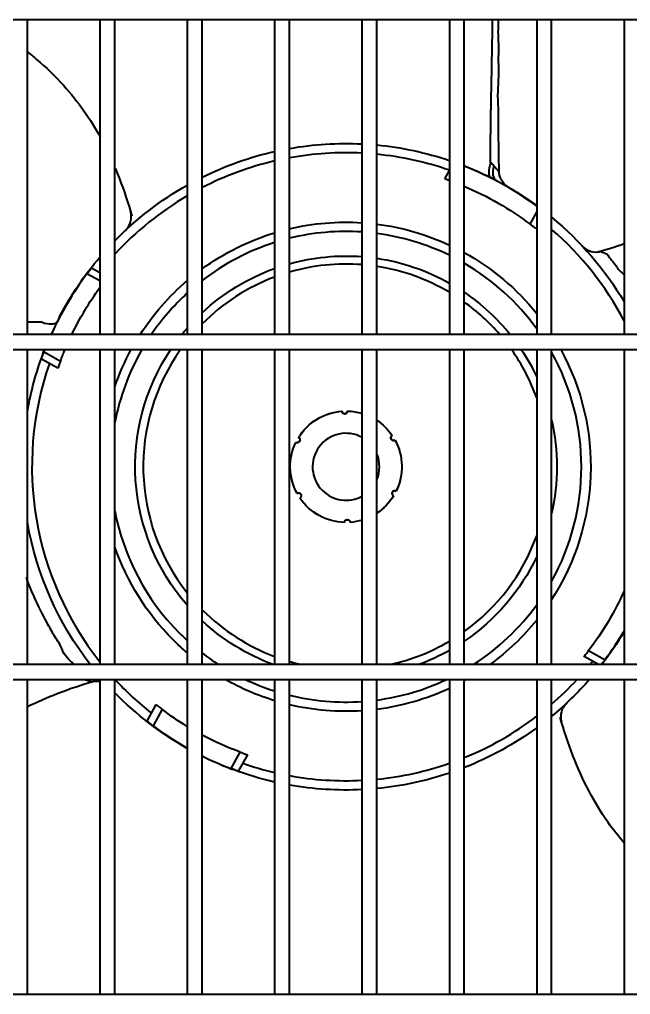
# Model space of a CAD drawing. Extents: x 58467 to 79089, y -33726 to -17391.
# Drawn here: x 72359.18 to 72375.61, y -19846.07 to -19819.84 of the extents above; entities that cross this region are included whole.
import ezdxf

# ---------------------------------------------------------------- set-up
doc = ezdxf.new("R2010")
doc.units = 0
doc.header["$LTSCALE"] = 100
doc.layers.add('+ENTE-ST-DOSEME USTU KONDDRENAJ', color=110, linetype='DOSEMEUSTUKONDENSDRENAJ_LINE', lineweight=40)
doc.linetypes.add('DOSEMEUSTUKONDENSDRENAJ_LINE', pattern='A,300,-40,["CD",Standard,S=15,R=0,X=-35,Y=-7.5],0', length=340)

# ---------------------------------------------------------------- blocks, each defined once
blk = doc.blocks.new('MAGAZA')
at = {"color": 3}
for p, q in [((54065.854, -32520.918, -3.539), (54184.216, -32520.918, -3.539)), ((54147.199, -32529.398, -3.539), (54147.199, -32520.919, -3.539)), ((54149.149, -32520.919, -3.539), (54149.149, -32529.398, -3.539)), ((54149.548, -32529.398, -3.539), (54149.548, -32520.919, -3.539)), ((54151.498, -32520.919, -3.539), (54151.498, -32529.398, -3.539)), ((54151.898, -32529.398, -3.539), (54151.898, -32520.919, -3.539)), ((54153.848, -32520.919, -3.539), (54153.848, -32529.398, -3.539)), ((54154.248, -32529.398, -3.539), (54154.248, -32520.919, -3.539)), ((54156.197, -32520.919, -3.539), (54156.197, -32529.398, -3.539)), ((54156.597, -32529.398, -3.539), (54156.597, -32520.919, -3.539)), ((54158.547, -32520.919, -3.539), (54158.547, -32529.398, -3.539)), ((54158.947, -32529.398, -3.539), (54158.947, -32520.919, -3.539)), ((54160.897, -32520.919, -3.539), (54160.897, -32529.398, -3.539)), ((54161.297, -32529.398, -3.539), (54161.297, -32520.919, -3.539)), ((54163.246, -32520.919, -3.539), (54163.246, -32529.398, -3.539)), ((54158.422, -32525.204, -3.539), (54158.547, -32524.977, -3.539)), ((54160.717, -32526.426, -3.539), (54160.897, -32526.099, -3.539)), ((54149.833, -32526.594, -3.539), (54149.852, -32526.576, -3.539)), ((54160.897, -32526.514, -3.539), (54160.877, -32526.551, -3.539)), ((54162.135, -32527.026, -3.539), (54162.145, -32527.037, -3.539)), ((54149.149, -32527.953, -3.539), (54148.798, -32527.761, -3.539)), ((54148.921, -32527.6, -3.539), (54149.149, -32527.725, -3.539)), ((54184.216, -32529.397, -3.539), (54065.854, -32529.397, -3.539)), ((54065.854, -32529.797, -3.539), (54184.216, -32529.797, -3.539)), ((54147.199, -32538.275, -3.539), (54147.199, -32529.798, -3.539)), ((54147.644, -32529.864, -3.539), (54148.087, -32530.108, -3.539)), ((54149.149, -32529.798, -3.539), (54149.149, -32538.275, -3.539)), ((54149.548, -32538.275, -3.539), (54149.548, -32529.798, -3.539)), ((54151.498, -32529.798, -3.539), (54151.498, -32538.275, -3.539)), ((54151.898, -32538.275, -3.539), (54151.898, -32529.798, -3.539)), ((54153.848, -32529.798, -3.539), (54153.848, -32538.275, -3.539)), ((54154.248, -32538.275, -3.539), (54154.248, -32529.798, -3.539)), ((54156.197, -32529.798, -3.539), (54156.197, -32538.275, -3.539)), ((54156.597, -32538.275, -3.539), (54156.597, -32529.798, -3.539)), ((54158.547, -32529.798, -3.539), (54158.547, -32538.275, -3.539)), ((54158.947, -32538.275, -3.539), (54158.947, -32529.798, -3.539)), ((54160.897, -32529.798, -3.539), (54160.897, -32538.275, -3.539)), ((54161.297, -32538.275, -3.539), (54161.297, -32529.798, -3.539)), ((54163.246, -32529.798, -3.539), (54163.246, -32538.275, -3.539)), ((54148.019, -32530.298, -3.539), (54147.574, -32530.054, -3.539)), ((54162.294, -32537.902, -3.539), (54162.737, -32538.145, -3.539)), ((54162.56, -32538.276, -3.539), (54162.17, -32538.062, -3.539)), ((54184.216, -32538.276, -3.539), (54065.854, -32538.276, -3.539)), ((54065.854, -32538.676, -3.539), (54184.216, -32538.676, -3.539)), ((54147.199, -32547.154, -3.539), (54147.199, -32538.675, -3.539)), ((54149.149, -32538.675, -3.539), (54149.149, -32547.154, -3.539)), ((54149.548, -32547.154, -3.539), (54149.548, -32538.675, -3.539)), ((54151.498, -32538.675, -3.539), (54151.498, -32547.154, -3.539)), ((54151.898, -32547.154, -3.539), (54151.898, -32538.675, -3.539)), ((54153.848, -32538.675, -3.539), (54153.848, -32547.154, -3.539)), ((54154.248, -32547.154, -3.539), (54154.248, -32538.675, -3.539)), ((54156.197, -32538.675, -3.539), (54156.197, -32547.154, -3.539)), ((54156.597, -32547.154, -3.539), (54156.597, -32538.675, -3.539)), ((54158.547, -32538.675, -3.539), (54158.547, -32547.154, -3.539)), ((54158.947, -32547.154, -3.539), (54158.947, -32538.675, -3.539)), ((54160.897, -32538.675, -3.539), (54160.897, -32547.154, -3.539)), ((54161.297, -32547.154, -3.539), (54161.297, -32538.675, -3.539)), ((54163.246, -32538.675, -3.539), (54163.246, -32547.154, -3.539)), ((54161.703, -32539.312, -3.539), (54161.684, -32539.33, -3.539)), ((54150.415, -32539.8, -3.539), (54150.659, -32539.355, -3.539)), ((54150.819, -32539.479, -3.539), (54150.576, -32539.922, -3.539)), ((54151.399, -32540.475, -3.539), (54151.398, -32540.474, -3.539)), ((54152.679, -32541.077, -3.539), (54152.923, -32540.633, -3.539)), ((54153.113, -32540.701, -3.539), (54152.869, -32541.146, -3.539)), ((54184.216, -32547.154, -3.539), (54065.854, -32547.154, -3.539))]:
    blk.add_line(p, q, dxfattribs=at)
at = {"color": 3, "extrusion": (0, 0, -1)}
for centre, radius, start, end in [((-54155.768, -32532.953, 3.539), 8.699, 79.9351, 92.8298), ((-54155.768, -32532.953, 3.539), 8.699, 95.4718, 108.6329), ((-54155.768, -32532.953, 3.539), 8.699, 63.5863, 77.2478), ((-54155.768, -32532.953, 3.539), 8.699, 44.3587, 60.6054), ((-54155.768, -32532.953, 3.539), 8.191, 112.8394, 127.1733), ((-54155.768, -32532.953, 3.539), 8.699, 117.6697, 126.1312), ((-54155.768, -32532.953, 3.539), 6.582, 76.6463, 93.7406), ((-54155.768, -32532.953, 3.539), 6.582, 97.2394, 114.975), ((-54155.768, -32532.953, 3.539), 8.699, 129.4651, 149.2876), ((-54155.768, -32532.953, 3.539), 6.582, 53.9887, 73.035), ((-54155.768, -32532.953, 3.539), 5.671, 74.4525, 94.3425), ((-54155.768, -32532.953, 3.539), 6.582, 118.8787, 141.1875), ((-54155.768, -32532.953, 3.539), 8.699, 27.6697, 40.4519), ((-54155.768, -32532.953, 3.539), 5.671, 98.4094, 119.34), ((-54155.768, -32532.953, 3.539), 5.671, 46.9687, 70.2112), ((-54155.768, -32532.953, 3.539), 6.582, 32.6925, 49.5563), ((-54155.768, -32532.953, 3.539), 8.191, 25.7297, 36.0841), ((-54155.768, -32532.953, 3.539), 5.671, 124.0931, 141.1706), ((-54155.768, -32532.953, 3.539), 5.671, 38.8237, 41.1581), ((-54155.768, -32532.953, 3.539), 8.191, 20.3267, 22.6623), ((-54155.768, -32532.953, 3.539), 6.582, 19.1081, 28.6481), ((-54155.768, -32532.953, 3.539), 5.671, 318.8306, 33.8063), ((-54155.768, -32532.953, 3.539), 5.671, 146.1881, 154.7325), ((-54155.768, -32532.953, 3.539), 6.582, 151.3463, 212.8556), ((-54155.768, -32532.953, 3.539), 8.699, 9.905, 20.4357), ((-54155.768, -32532.953, 3.539), 1.5, 31.5149, 85.7851), ((-54155.768, -32532.953, 3.539), 1.5, 31.6151, 85.8849), ((-54155.735, -32531.453, 3.539), 0.075, 180.1825, 357.3175), ((-54155.768, -32532.953, 3.539), 1.5, 91.5149, 106.647), ((-54155.768, -32532.953, 3.539), 1.5, 91.6151, 106.6471), ((-54155.768, -32532.953, 3.539), 1.5, 123.5817, 145.8849), ((-54155.768, -32532.953, 3.539), 1.5, 123.5818, 145.7851), ((-54155.768, -32532.953, 3.539), 5.671, 167.13, 192.8588), ((-54154.453, -32532.231, 3.539), 0.075, 120.1825, 297.3175), ((-54157.05, -32532.175, 3.539), 0.075, 240.1825, 57.3175), ((-54155.768, -32532.953, 3.539), 1.5, 331.5149, 25.7851), ((-54155.768, -32532.953, 3.539), 1.5, 331.6151, 25.8849), ((-54155.768, -32532.953, 3.539), 1.5, 151.5149, 205.7863), ((-54155.768, -32532.953, 3.539), 1.5, 151.6151, 205.8849), ((-54154.486, -32533.731, 3.539), 0.075, 60.1825, 237.3175), ((-54155.768, -32532.953, 3.539), 1.5, 271.6151, 325.8849), ((-54155.768, -32532.953, 3.539), 1.5, 271.5149, 325.7851), ((-54155.768, -32532.953, 3.539), 1.5, 211.5137, 236.4184), ((-54155.768, -32532.953, 3.539), 1.5, 211.6151, 236.419), ((-54157.083, -32533.674, 3.539), 0.075, 300.1825, 117.3175), ((-54155.768, -32532.953, 3.539), 8.699, 322.2719, 350.0942), ((-54155.801, -32534.452, 3.539), 0.075, 0.1825, 177.3175), ((-54155.768, -32532.953, 3.539), 1.5, 253.3536, 265.8849), ((-54155.768, -32532.953, 3.539), 1.5, 253.3536, 265.7851), ((-54155.768, -32532.953, 3.539), 6.582, 315, 340.8806), ((-54155.768, -32532.953, 3.539), 5.671, 205.2562, 235.8956), ((-54155.768, -32532.953, 3.539), 8.191, 204.0687, 217.1733), ((-54155.768, -32532.953, 3.539), 5.671, 290.1825, 313.02), ((-54155.768, -32532.953, 3.539), 6.582, 218.8013, 233.9606), ((-54155.768, -32532.953, 3.539), 8.699, 210.7139, 217.7283), ((-54155.768, -32532.953, 3.539), 6.582, 310.4325, 315), ((-54155.768, -32532.953, 3.539), 5.671, 240.6487, 249.8006), ((-54155.768, -32532.953, 3.539), 6.582, 286.9538, 299.5988), ((-54155.768, -32532.953, 3.539), 6.582, 240.3844, 241.11), ((-54155.768, -32532.953, 3.539), 8.699, 221.1398, 230.5364), ((-54155.768, -32532.953, 3.539), 8.699, 299.3961, 315.6416), ((-54155.768, -32532.953, 3.539), 6.582, 245.0137, 262.7494), ((-54155.768, -32532.953, 3.539), 8.191, 301.4183, 307.1733), ((-54155.768, -32532.953, 3.539), 6.582, 266.2481, 283.3425), ((-54155.768, -32532.953, 3.539), 8.699, 233.8703, 248.5638), ((-54155.768, -32532.953, 3.539), 8.191, 290.3267, 298.1938), ((-54155.768, -32532.953, 3.539), 8.699, 282.7514, 290.4357), ((-54155.768, -32532.953, 3.539), 8.699, 251.3663, 264.5273), ((-54155.768, -32532.953, 3.539), 8.699, 267.1681, 280.0628)]:
    blk.add_arc(centre, radius, start, end, dxfattribs=at)
at = {"color": 3}
for radius, start, end in [(8.449, 87.0854, 100.3653), (8.449, 70.7868, 84.3659), (8.449, 103.1359, 117.2591), (8.691, 53.8334, 68.5429), (8.449, 120.3544, 137.4022), (6.332, 86.1131, 103.8938), (6.332, 63.9675, 82.4738), (8.449, 27.7268, 49.1255), (6.332, 107.6513, 127.6706), (5.455, 85.4831, 106.1831), (6.332, 35.91, 59.8669), (8.691, 143.3149, 155.8496), (5.455, 59.3719, 81.2531), (5.455, 110.61, 135.1912), (6.332, 132.4013, 145.8394), (5.455, 40.6856, 54.3544), (6.332, 150.1088, 169.1663), (5.455, 144.6525, 218.4862), (5.455, 19.9069, 35.3531), (6.332, 330.8231, 29.1769), (8.449, 160.7868, 218.4201), (0.9, 61.4868, 225), (0.9, 337.2019, 22.7981), (0.9, 225, 298.513), (6.332, 190.8338, 225), (5.455, 305.6456, 340.0931), (6.332, 302.7938, 324.09), (5.455, 225, 249.39), (6.332, 225, 227.5988), (8.691, 323.3149, 329.3716), (5.455, 282.6281, 300.6282), (6.332, 232.3294, 237.2006), (5.455, 253.8169, 257.3662), (8.449, 320.9474, 321.7132), (8.449, 222.6368, 231.7132), (6.332, 244.6538, 252.3488), (6.332, 277.5263, 295.3407), (8.449, 310.8737, 317.3624), (6.332, 256.1063, 273.8869), (8.449, 292.1036, 307.3772), (8.691, 233.3149, 240.576), (8.691, 243.5604, 249.1851), (8.449, 250.7868, 256.8654), (8.449, 275.6354, 289.2045), (8.449, 259.636, 272.9158)]:
    blk.add_arc((54155.768, -32532.953, -3.539), radius, start, end, dxfattribs=at)
at = {"color": 3, "extrusion": (5.89787e-06, 5.50525e-06, 1)}
blk.add_arc((54149.49, -32526.229, -3.401), 0.5, 313.0877, 16.4735, dxfattribs=at)
at = {"color": 3, "extrusion": (5.03151e-06, -5.39034e-06, 1)}
blk.add_arc((54162.491, -32526.675, -3.093), 0.5, 223.0877, 286.4677, dxfattribs=at)
at = {"color": 3, "extrusion": (-5.25028e-06, 5.62471e-06, 1)}
blk.add_arc((54149.044, -32539.23, -4.005), 0.5, 77.9694, 106.4725, dxfattribs=at)
at = {"color": 3, "extrusion": (-6.04419e-06, -5.64183e-06, 1)}
blk.add_arc((54162.045, -32539.676, -3.681), 0.5, 133.0877, 196.4734, dxfattribs=at)
at = {"color": 3}
for centre, major_axis, ratio, start_param, end_param in [((54160.039, -32524.806, -3.539), (0.232, 0.443), 0.512974, 1.938544, 3.141593), ((54147.148, -32529.741, -3.539), (0.468, -0.175), 0.588101, 0, 0.392495)]:
    blk.add_ellipse(centre, major_axis=major_axis, ratio=ratio, start_param=start_param, end_param=end_param, dxfattribs=at)
for points, knots in [([(54159.657, -32524.765, -3.539), (54159.657, -32524.749, -3.539), (54159.657, -32524.708, -3.539), (54159.656, -32524.623, -3.539), (54159.656, -32524.531, -3.539), (54159.656, -32524.437, -3.539), (54159.656, -32524.354, -3.539), (54159.656, -32524.272, -3.539), (54159.657, -32524.176, -3.539), (54159.658, -32524.076, -3.539), (54159.659, -32523.965, -3.539), (54159.66, -32523.866, -3.539), (54159.661, -32523.759, -3.539), (54159.663, -32523.66, -3.539), (54159.665, -32523.559, -3.539), (54159.666, -32523.443, -3.539), (54159.668, -32523.341, -3.539), (54159.67, -32523.225, -3.539), (54159.672, -32523.107, -3.539), (54159.674, -32522.988, -3.539), (54159.676, -32522.883, -3.539), (54159.679, -32522.775, -3.539), (54159.681, -32522.652, -3.539), (54159.683, -32522.524, -3.539), (54159.686, -32522.399, -3.539), (54159.689, -32522.273, -3.539), (54159.691, -32522.148, -3.539), (54159.693, -32522.023, -3.539), (54159.695, -32521.899, -3.539), (54159.698, -32521.774, -3.539), (54159.7, -32521.649, -3.539), (54159.702, -32521.523, -3.539), (54159.704, -32521.396, -3.539), (54159.706, -32521.253, -3.539), (54159.708, -32521.124, -3.539), (54159.71, -32521.001, -3.539), (54159.711, -32520.943, -3.539), (54159.711, -32520.918, -3.539)], [0, 0, 0, 0, 0.014596, 0.03792, 0.072906, 0.09623, 0.119554, 0.142878, 0.166202, 0.201188, 0.224512, 0.259498, 0.282822, 0.306146, 0.341132, 0.364456, 0.399442, 0.422766, 0.457752, 0.492738, 0.516062, 0.539386, 0.574372, 0.609358, 0.632682, 0.667668, 0.702654, 0.725978, 0.760964, 0.79595, 0.819274, 0.85426, 0.889246, 0.91257, 0.959218, 0.982542, 1, 1, 1, 1]), ([(54159.894, -32525.132, -3.539), (54159.887, -32524.936, -3.539), (54159.876, -32524.54, -3.539), (54159.873, -32524.118, -3.539), (54159.872, -32523.832, -3.539), (54159.873, -32523.709, -3.539), (54159.871, -32523.578, -3.539), (54159.874, -32523.47, -3.539), (54159.873, -32523.368, -3.539), (54159.866, -32523.206, -3.539), (54159.849, -32523.023, -3.539), (54159.865, -32522.742, -3.539), (54159.881, -32522.357, -3.539), (54159.87, -32522.047, -3.539), (54159.875, -32521.801, -3.539), (54159.878, -32521.675, -3.539), (54159.876, -32521.493, -3.539), (54159.858, -32521.297, -3.539), (54159.87, -32521.063, -3.539), (54159.873, -32520.951, -3.539), (54159.874, -32520.917, -3.539)], [0, 0, 0, 0, 0.133514, 0.270433, 0.286934, 0.326862, 0.357504, 0.38702, 0.40567, 0.425383, 0.498549, 0.559198, 0.624297, 0.752478, 0.802637, 0.822176, 0.83997, 0.924593, 0.976886, 1, 1, 1, 1]), ([(54147.204, -32521.794, -3.539), (54147.286, -32521.857, -3.539), (54147.625, -32522.133, -3.539), (54148.153, -32522.643, -3.539), (54148.719, -32523.352, -3.539), (54149.022, -32523.839, -3.539), (54149.156, -32524.081, -3.539)], [0, 0, 0, 0, 0.103677, 0.436935, 0.728671, 1, 1, 1, 1]), ([(54159.653, -32525.172, -3.539), (54159.633, -32525.162, -3.539), (54159.613, -32525.153, -3.539), (54159.496, -32525.099, -3.539), (54159.399, -32525.055, -3.539), (54159.215, -32524.974, -3.539), (54159.129, -32524.935, -3.539), (54159.011, -32524.885, -3.539), (54158.979, -32524.871, -3.539), (54158.947, -32524.858, -3.539)], [0, 0, 0, 0, 0.087898, 0.087898, 0.500484, 0.500484, 0.864594, 0.864594, 1, 1, 1, 1]), ([(54159.654, -32524.778, -3.539), (54159.625, -32524.869, -3.539), (54159.61, -32524.955, -3.539), (54159.609, -32525.094, -3.539), (54159.625, -32525.146, -3.539), (54159.653, -32525.172, -3.539)], [0, 0, 0, 0, 0.5, 0.5, 1, 1, 1, 1]), ([(54159.657, -32524.765, -3.539), (54159.657, -32524.765, -3.539), (54159.657, -32524.765, -3.539), (54159.688, -32524.794, -3.539), (54159.717, -32524.824, -3.539), (54159.744, -32524.854, -3.539)], [0, 0, 0, 0, 0.000046, 0.000046, 1, 1, 1, 1]), ([(54159.744, -32524.854, -3.539), (54159.791, -32524.906, -3.539), (54159.835, -32524.957, -3.539), (54159.878, -32525.013, -3.539), (54159.888, -32525.023, -3.539), (54159.89, -32525.02, -3.539)], [0, 0, 0, 0, 0.677972, 0.677972, 1, 1, 1, 1]), ([(54149.559, -32524.919, -3.539), (54149.595, -32525.006, -3.539), (54149.765, -32525.428, -3.539), (54149.91, -32525.86, -3.539), (54150.006, -32526.211, -3.539)], [0, 0, 0, 0, 0.208433, 1, 1, 1, 1]), ([(54160.09, -32525.394, -3.539), (54160.054, -32525.369, -3.539), (54159.983, -32525.307, -3.539), (54159.915, -32525.174, -3.539), (54159.88, -32525.066, -3.539), (54159.889, -32525.01, -3.539), (54159.889, -32525.009, -3.539)], [0, 0, 0, 0, 0.282713, 0.623797, 0.98945, 1, 1, 1, 1]), ([(54158.547, -32525.248, -3.539), (54158.528, -32525.241, -3.539), (54158.509, -32525.235, -3.539), (54158.476, -32525.223, -3.539), (54158.462, -32525.218, -3.539), (54158.439, -32525.21, -3.539), (54158.431, -32525.207, -3.539), (54158.424, -32525.205, -3.539), (54158.422, -32525.204, -3.539), (54158.422, -32525.204, -3.539)], [0, 0, 0, 0, 0.272273, 0.272273, 0.55574, 0.55574, 0.835863, 0.835863, 1, 1, 1, 1]), ([(54160.877, -32526.551, -3.539), (54160.877, -32526.551, -3.539), (54160.874, -32526.548, -3.539), (54160.862, -32526.539, -3.539), (54160.854, -32526.532, -3.539), (54160.832, -32526.515, -3.539), (54160.818, -32526.505, -3.539), (54160.788, -32526.481, -3.539), (54160.772, -32526.468, -3.539), (54160.742, -32526.446, -3.539), (54160.729, -32526.436, -3.539), (54160.717, -32526.426, -3.539)], [0, 0, 0, 0, 0.211356, 0.211356, 0.422617, 0.422617, 0.635365, 0.635365, 0.851032, 0.851032, 1, 1, 1, 1]), ([(54162.627, -32527.161, -3.539), (54162.627, -32527.164, -3.539), (54162.631, -32527.167, -3.539), (54162.65, -32527.175, -3.539), (54162.667, -32527.179, -3.539), (54162.717, -32527.194, -3.539), (54162.752, -32527.206, -3.539), (54162.812, -32527.249, -3.539), (54162.826, -32527.282, -3.539), (54162.864, -32527.338, -3.539), (54162.885, -32527.364, -3.539), (54162.953, -32527.441, -3.539), (54162.995, -32527.496, -3.539), (54163.052, -32527.578, -3.539), (54163.068, -32527.607, -3.539), (54163.108, -32527.66, -3.539), (54163.134, -32527.683, -3.539), (54163.191, -32527.73, -3.539), (54163.219, -32527.756, -3.539), (54163.245, -32527.783, -3.539)], [0, 0, 0, 0, 0.041274, 0.041274, 0.097669, 0.097669, 0.210461, 0.210461, 0.323252, 0.323252, 0.436043, 0.436043, 0.661626, 0.661626, 0.774417, 0.774417, 0.887208, 0.887208, 1, 1, 1, 1]), ([(54148.798, -32527.761, -3.539), (54148.812, -32527.742, -3.539), (54148.826, -32527.724, -3.539), (54148.852, -32527.69, -3.539), (54148.864, -32527.673, -3.539), (54148.886, -32527.645, -3.539), (54148.895, -32527.633, -3.539), (54148.91, -32527.614, -3.539), (54148.915, -32527.607, -3.539), (54148.92, -32527.601, -3.539), (54148.921, -32527.6, -3.539), (54148.921, -32527.6, -3.539)], [0, 0, 0, 0, 0.217793, 0.217793, 0.435623, 0.435623, 0.652794, 0.652794, 0.867695, 0.867695, 1, 1, 1, 1]), ([(54147.58, -32529.064, -3.539), (54147.564, -32529.064, -3.539), (54147.523, -32529.064, -3.539), (54147.438, -32529.065, -3.539), (54147.346, -32529.065, -3.539), (54147.262, -32529.065, -3.539), (54147.217, -32529.065, -3.539), (54147.199, -32529.065, -3.539)], [0, 0, 0, 0, 0.131384, 0.341336, 0.656263, 0.866214, 1, 1, 1, 1]), ([(54147.593, -32529.066, -3.539), (54147.684, -32529.095, -3.539), (54147.77, -32529.111, -3.539), (54147.909, -32529.111, -3.539), (54147.961, -32529.096, -3.539), (54147.987, -32529.067, -3.539)], [0, 0, 0, 0, 0.5, 0.5, 1, 1, 1, 1]), ([(54147.987, -32529.067, -3.539), (54147.977, -32529.088, -3.539), (54147.968, -32529.108, -3.539), (54147.917, -32529.217, -3.539), (54147.877, -32529.307, -3.539), (54147.837, -32529.397, -3.539)], [0, 0, 0, 0, 0.187509, 0.187509, 1, 1, 1, 1]), ([(54147.574, -32530.054, -3.539), (54147.574, -32530.054, -3.539), (54147.576, -32530.051, -3.539), (54147.581, -32530.037, -3.539), (54147.584, -32530.026, -3.539), (54147.594, -32530, -3.539), (54147.599, -32529.984, -3.539), (54147.612, -32529.949, -3.539), (54147.62, -32529.929, -3.539), (54147.633, -32529.894, -3.539), (54147.638, -32529.879, -3.539), (54147.644, -32529.864, -3.539)], [0, 0, 0, 0, 0.211758, 0.211758, 0.423432, 0.423432, 0.636431, 0.636431, 0.852021, 0.852021, 1, 1, 1, 1]), ([(54148.087, -32530.108, -3.539), (54148.079, -32530.129, -3.539), (54148.071, -32530.151, -3.539), (54148.057, -32530.191, -3.539), (54148.05, -32530.211, -3.539), (54148.038, -32530.244, -3.539), (54148.033, -32530.259, -3.539), (54148.025, -32530.282, -3.539), (54148.022, -32530.29, -3.539), (54148.02, -32530.297, -3.539), (54148.019, -32530.298, -3.539), (54148.019, -32530.298, -3.539)], [0, 0, 0, 0, 0.21816, 0.21816, 0.436362, 0.436362, 0.653817, 0.653817, 0.868707, 0.868707, 1, 1, 1, 1]), ([(54155.657, -32531.455, -3.539), (54155.658, -32531.474, -3.539), (54155.676, -32531.515, -3.539), (54155.725, -32531.533, -3.539), (54155.763, -32531.524, -3.539), (54155.788, -32531.507, -3.539), (54155.804, -32531.481, -3.539), (54155.808, -32531.461, -3.539), (54155.807, -32531.452, -3.539)], [0, 0, 0, 0, 0.25, 0.5, 0.625, 0.75, 0.875, 1, 1, 1, 1]), ([(54157.01, -32532.109, -3.539), (54156.994, -32532.118, -3.539), (54156.967, -32532.154, -3.539), (54156.976, -32532.205, -3.539), (54157.003, -32532.234, -3.539), (54157.03, -32532.247, -3.539), (54157.061, -32532.248, -3.539), (54157.08, -32532.241, -3.539), (54157.088, -32532.237, -3.539)], [0, 0, 0, 0, 0.25, 0.5, 0.625, 0.75, 0.875, 1, 1, 1, 1]), ([(54157.12, -32533.606, -3.539), (54157.103, -32533.597, -3.539), (54157.059, -32533.592, -3.539), (54157.019, -32533.626, -3.539), (54157.008, -32533.663, -3.539), (54157.01, -32533.693, -3.539), (54157.025, -32533.72, -3.539), (54157.04, -32533.733, -3.539), (54157.048, -32533.738, -3.539)], [0, 0, 0, 0, 0.25, 0.5, 0.625, 0.75, 0.875, 1, 1, 1, 1]), ([(54148.445, -32538.269, -3.539), (54148.426, -32538.244, -3.539), (54148.4, -32538.222, -3.539), (54148.315, -32538.152, -3.539), (54148.262, -32538.097, -3.539), (54148.177, -32537.974, -3.539), (54148.145, -32537.905, -3.539), (54148.093, -32537.775, -3.539), (54148.062, -32537.717, -3.539), (54147.993, -32537.607, -3.539), (54147.954, -32537.553, -3.539), (54147.851, -32537.383, -3.539), (54147.788, -32537.269, -3.539), (54147.601, -32536.927, -3.539), (54147.488, -32536.697, -3.539), (54147.308, -32536.291, -3.539), (54147.235, -32536.114, -3.539), (54147.169, -32535.937, -3.539)], [0, 0, 0, 0, 0.035525, 0.035525, 0.109228, 0.109228, 0.18293, 0.18293, 0.256633, 0.256633, 0.330336, 0.330336, 0.477742, 0.477742, 0.772553, 0.772553, 1, 1, 1, 1]), ([(54162.17, -32538.062, -3.539), (54162.17, -32538.062, -3.539), (54162.172, -32538.059, -3.539), (54162.181, -32538.047, -3.539), (54162.188, -32538.039, -3.539), (54162.205, -32538.017, -3.539), (54162.216, -32538.003, -3.539), (54162.239, -32537.974, -3.539), (54162.252, -32537.957, -3.539), (54162.275, -32537.927, -3.539), (54162.285, -32537.914, -3.539), (54162.294, -32537.902, -3.539)], [0, 0, 0, 0, 0.211356, 0.211356, 0.422617, 0.422617, 0.635365, 0.635365, 0.851032, 0.851032, 1, 1, 1, 1]), ([(54162.737, -32538.145, -3.539), (54162.724, -32538.163, -3.539), (54162.71, -32538.182, -3.539), (54162.684, -32538.216, -3.539), (54162.671, -32538.232, -3.539), (54162.652, -32538.258, -3.539), (54162.644, -32538.268, -3.539), (54162.637, -32538.277, -3.539)], [0, 0, 0, 0, 0.355398, 0.355398, 0.710856, 0.710856, 1, 1, 1, 1]), ([(54147.195, -32539.409, -3.539), (54147.456, -32539.278, -3.539), (54148.055, -32539.018, -3.539), (54148.675, -32538.811, -3.539), (54149.025, -32538.714, -3.539)], [0, 0, 0, 0, 0.448668, 1, 1, 1, 1]), ([(54148.909, -32538.744, -3.539), (54148.908, -32538.742, -3.539), (54148.905, -32538.739, -3.539), (54148.885, -32538.731, -3.539), (54148.868, -32538.726, -3.539), (54148.818, -32538.712, -3.539), (54148.783, -32538.699, -3.539), (54148.752, -32538.677, -3.539), (54148.751, -32538.676, -3.539), (54148.751, -32538.676, -3.539)], [0, 0, 0, 0, 0.194513, 0.194513, 0.457401, 0.457401, 0.983178, 0.983178, 1, 1, 1, 1]), ([(54150.659, -32539.355, -3.539), (54150.659, -32539.355, -3.539), (54150.662, -32539.357, -3.539), (54150.673, -32539.366, -3.539), (54150.682, -32539.373, -3.539), (54150.704, -32539.39, -3.539), (54150.717, -32539.401, -3.539), (54150.747, -32539.424, -3.539), (54150.764, -32539.437, -3.539), (54150.794, -32539.46, -3.539), (54150.806, -32539.47, -3.539), (54150.819, -32539.479, -3.539)], [0, 0, 0, 0, 0.211356, 0.211356, 0.422617, 0.422617, 0.635365, 0.635365, 0.851032, 0.851032, 1, 1, 1, 1]), ([(54150.576, -32539.922, -3.539), (54150.557, -32539.909, -3.539), (54150.539, -32539.895, -3.539), (54150.505, -32539.869, -3.539), (54150.488, -32539.856, -3.539), (54150.46, -32539.835, -3.539), (54150.448, -32539.825, -3.539), (54150.429, -32539.811, -3.539), (54150.422, -32539.805, -3.539), (54150.416, -32539.801, -3.539), (54150.415, -32539.8, -3.539), (54150.415, -32539.8, -3.539)], [0, 0, 0, 0, 0.217793, 0.217793, 0.435623, 0.435623, 0.652794, 0.652794, 0.867695, 0.867695, 1, 1, 1, 1]), ([(54163.24, -32543.07, -3.539), (54163.091, -32542.896, -3.539), (54162.749, -32542.455, -3.539), (54162.276, -32541.677, -3.539), (54161.852, -32540.722, -3.539), (54161.626, -32540.046, -3.539), (54161.529, -32539.695, -3.539)], [0, 0, 0, 0, 0.182173, 0.442327, 0.718068, 1, 1, 1, 1]), ([(54151.882, -32540.734, -3.539), (54151.903, -32540.743, -3.539), (54151.923, -32540.753, -3.539), (54152.039, -32540.807, -3.539), (54152.137, -32540.851, -3.539), (54152.32, -32540.932, -3.539), (54152.407, -32540.97, -3.539), (54152.572, -32541.041, -3.539), (54152.652, -32541.075, -3.539), (54152.731, -32541.104, -3.539)], [0, 0, 0, 0, 0.07319, 0.07319, 0.416738, 0.416738, 0.719921, 0.719921, 1, 1, 1, 1]), ([(54152.923, -32540.633, -3.539), (54152.944, -32540.641, -3.539), (54152.966, -32540.649, -3.539), (54153.006, -32540.664, -3.539), (54153.026, -32540.671, -3.539), (54153.059, -32540.683, -3.539), (54153.074, -32540.688, -3.539), (54153.097, -32540.696, -3.539), (54153.105, -32540.698, -3.539), (54153.112, -32540.701, -3.539), (54153.113, -32540.701, -3.539), (54153.113, -32540.701, -3.539)], [0, 0, 0, 0, 0.21816, 0.21816, 0.436362, 0.436362, 0.653817, 0.653817, 0.868707, 0.868707, 1, 1, 1, 1]), ([(54152.869, -32541.146, -3.539), (54152.869, -32541.146, -3.539), (54152.866, -32541.145, -3.539), (54152.852, -32541.14, -3.539), (54152.841, -32541.136, -3.539), (54152.815, -32541.127, -3.539), (54152.799, -32541.121, -3.539), (54152.764, -32541.108, -3.539), (54152.744, -32541.101, -3.539), (54152.709, -32541.088, -3.539), (54152.694, -32541.082, -3.539), (54152.679, -32541.077, -3.539)], [0, 0, 0, 0, 0.211758, 0.211758, 0.423432, 0.423432, 0.636431, 0.636431, 0.852021, 0.852021, 1, 1, 1, 1])]:
    blk.add_open_spline(points, degree=3, knots=knots, dxfattribs=at)
for points, degree in [([(54159.654, -32524.778, -3.539), (54159.656, -32524.774, -3.539), (54159.656, -32524.77, -3.539), (54159.656, -32524.765, -3.539)], 3), ([(54159.807, -32525.249, -3.539), (54159.757, -32525.223, -3.539), (54159.705, -32525.197, -3.539), (54159.653, -32525.172, -3.539)], 3), ([(54149.833, -32526.594, -3.539), (54149.827, -32526.598, -3.539), (54149.856, -32526.572, -3.539)], 2), ([(54163.251, -32526.957, -3.539), (54163.008, -32527.044, -3.539), (54162.761, -32527.122, -3.539), (54162.51, -32527.191, -3.539)], 3), ([(54162.127, -32527.018, -3.539), (54162.123, -32527.013, -3.539), (54162.149, -32527.042, -3.539)], 2), ([(54147.593, -32529.066, -3.539), (54147.589, -32529.065, -3.539), (54147.585, -32529.064, -3.539), (54147.58, -32529.064, -3.539)], 3), ([(54148.064, -32528.913, -3.539), (54148.037, -32528.964, -3.539), (54148.012, -32529.015, -3.539), (54147.987, -32529.067, -3.539)], 3), ([(54147.663, -32529.797, -3.539), (54147.647, -32529.837, -3.539), (54147.631, -32529.876, -3.539), (54147.617, -32529.916, -3.539)], 3), ([(54154.489, -32532.169, -3.539), (54154.515, -32532.184, -3.539), (54154.532, -32532.243, -3.539), (54154.503, -32532.296, -3.539), (54154.444, -32532.314, -3.539), (54154.417, -32532.3, -3.539)], 2), ([(54154.45, -32533.668, -3.539), (54154.476, -32533.653, -3.539), (54154.535, -32533.668, -3.539), (54154.567, -32533.72, -3.539), (54154.553, -32533.78, -3.539), (54154.528, -32533.796, -3.539)], 2), ([(54155.728, -32534.452, -3.539), (54155.728, -32534.422, -3.539), (54155.771, -32534.378, -3.539), (54155.832, -32534.376, -3.539), (54155.876, -32534.418, -3.539), (54155.878, -32534.449, -3.539)], 2), ([(54161.703, -32539.312, -3.539), (54161.708, -32539.308, -3.539), (54161.679, -32539.334, -3.539)], 2)]:
    blk.add_open_spline(points, degree=degree, dxfattribs=at)

msp = doc.modelspace()

# ---------------------------------------------------------------- block references
at = {"layer": '+ENTE-ST-DOSEME USTU KONDDRENAJ', "color": 3, "linetype": 'Continuous'}
msp.add_blockref('MAGAZA', (18212.194, 12701.082), dxfattribs=at)

doc.saveas('drawing.dxf')
